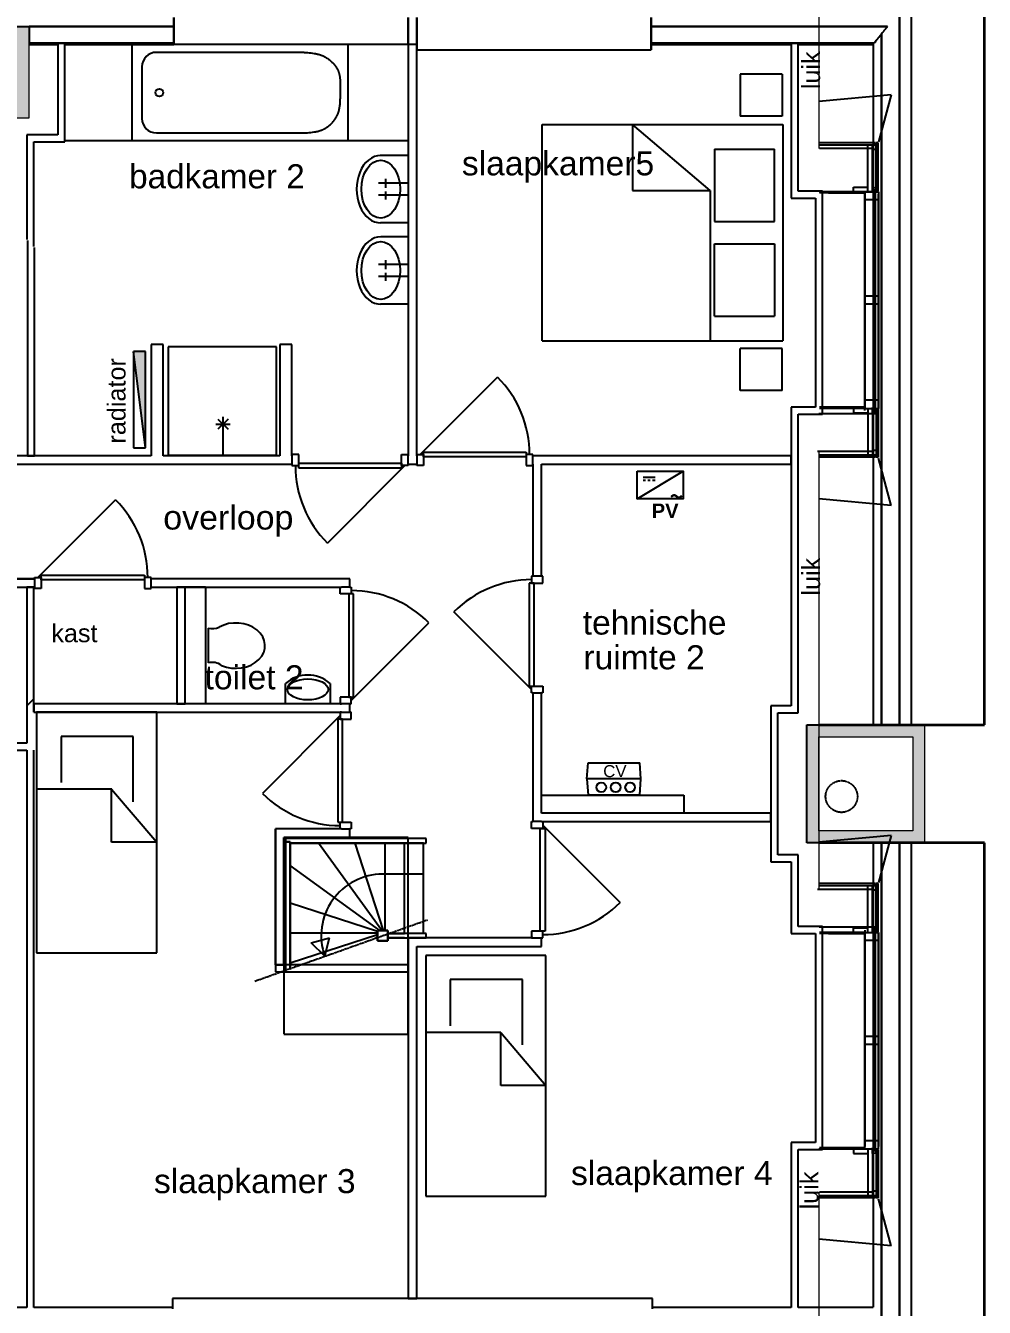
# Model space of a CAD drawing. Header units: millimetres. Extents: x -245 to 49755, y -245 to 41806.
# Drawn here: x 19575 to 23562, y 19014 to 24343 of the extents above; entities that cross this region are included whole.
import ezdxf

# ---------------------------------------------------------------- set-up
doc = ezdxf.new("R2010")
doc.units = ezdxf.units.MM
for name, pattern in [('PUNKT2_S9', [1, 0, -1]), ('STRICHPUNKT2_S5', [11, 8, -1, 1, -1]), ('VERDECKT2_S2', [2.7, 2, -0.7])]:
    doc.linetypes.add(name, pattern=pattern)
doc.layers.add('EL6311--', color=3, linetype='Continuous')
doc.layers.add('Label', color=7, linetype='Continuous', lineweight=25)
doc.layers.add('Standard', color=7, linetype='Continuous', lineweight=25)
doc.styles.add('ARIAL', font='arial.ttf')
doc.styles.add('STABICAD-018', font='ISOCP.SHX', dxfattribs={"height": 1.8})

msp = doc.modelspace()

# ---------------------------------------------------------------- hatches: boundary and pattern name
at = {"layer": 'Standard', "linetype": 'PUNKT2_S9', "lineweight": 25}
h = msp.add_hatch(color=59, dxfattribs=at)
h.paths.add_polyline_path([(19209.6, 24339.4), (19209.6, 23959.4), (19589.6, 23959.4), (19589.6, 24339.4)])
h.paths.add_polyline_path([(19259.6, 24009.4), (19259.6, 24289.4), (19539.6, 24289.4), (19539.6, 24009.4)], flags=16)
at = {"layer": 'Standard', "linetype": 'PUNKT2_S9', "lineweight": -3}
msp.add_hatch(color=9, dxfattribs=at).paths.add_polyline_path([(20073, 22588.5), (20073, 22988.5), (20023, 22988.5)])
at = {"layer": 'Standard', "linetype": 'PUNKT2_S9', "lineweight": 18}
for points in [[(22823.6, 21435.8), (22823.6, 20945.8), (22873.6, 20995.8), (22873.6, 21385.8)], [(23263.6, 21385.8), (23313.6, 21435.8), (22823.6, 21435.8), (22873.6, 21385.8)], [(23263.6, 20995.8), (23313.6, 20945.8), (23313.6, 21435.8), (23263.6, 21385.8)], [(22823.6, 20945.8), (23313.6, 20945.8), (23263.6, 20995.8), (22873.6, 20995.8)]]:
    msp.add_hatch(color=59, dxfattribs=at).paths.add_polyline_path(points)

# ---------------------------------------------------------------- linework, layer by layer
at = {"layer": 'EL6311--', "color": 0}
for p, q in [((22117.3, 22375.3), (22309.5, 22491.2)), ((22142.3, 22466.2), (22192.3, 22466.2)), ((22142.3, 22453.7), (22152.3, 22453.7)), ((22162.3, 22453.7), (22172.3, 22453.7)), ((22182.3, 22453.7), (22192.3, 22453.7))]:
    msp.add_line(p, q, dxfattribs=at)
msp.add_lwpolyline([(22117.3, 22491.2), (22309.5, 22491.2), (22309.5, 22375.3), (22117.3, 22375.3)], close=True, dxfattribs=at)
at = {"layer": 'Standard', "color": 96, "linetype": 'VERDECKT2_S2', "lineweight": 18}
for p, q in [((22872.6, 24639.4), (22872.6, 23831.7)), ((22872.6, 22573), (22872.6, 20752.2)), ((22872.6, 19493.5), (22872.6, 18639.4))]:
    msp.add_line(p, q, dxfattribs=at)
at = {"layer": 'Standard', "color": 253, "linetype": 'Continuous', "lineweight": 18}
for p, q in [((23561.6, 21435.8), (23561.6, 24639.4)), ((22872.6, 21435.8), (23561.6, 21435.8)), ((23561.6, 20945.8), (22872.6, 20945.8)), ((23561.6, 18639.4), (23561.6, 20945.8))]:
    msp.add_line(p, q, dxfattribs=at)
at = {"layer": 'Standard', "color": 255, "linetype": 'Continuous', "lineweight": 35}
for p, q in [((23561.6, 21435.8), (23561.6, 24639.4)), ((22872.6, 21435.8), (23561.6, 21435.8)), ((23561.6, 20945.8), (22872.6, 20945.8)), ((23561.6, 18639.4), (23561.6, 20945.8))]:
    msp.add_line(p, q, dxfattribs=at)
at = {"layer": 'Standard', "color": 1, "linetype": 'VERDECKT2_S2', "lineweight": -3}
for p, q in [((23258.6, 21435.8), (23258.6, 24464.4)), ((23208.6, 24401.9), (23208.6, 21435.8)), ((23208.6, 21435.8), (23208.6, 24401.9)), ((23158.6, 24339.4), (22872.6, 24339.4)), ((22872.6, 24339.4), (23158.6, 24339.4)), ((23103.6, 24270.7), (23133.6, 24308.2)), ((23133.6, 24308.2), (23103.6, 24270.7)), ((23158.6, 24339.4), (23133.6, 24308.2)), ((23133.6, 24308.2), (23158.6, 24339.4)), ((23133.6, 24308.2), (23133.6, 21435.8)), ((23133.6, 21435.8), (23133.6, 24308.2)), ((22872.6, 24270.7), (23103.6, 24270.7)), ((23103.6, 24270.7), (22872.6, 24270.7)), ((22872.6, 24264.4), (23098.6, 24264.4)), ((23098.6, 24264.4), (23098.6, 23651.9)), ((22889.1, 23655), (22872.6, 23655)), ((23108.4, 23651.9), (22872.6, 23651.9)), ((22889.1, 23651.9), (22889.1, 23655)), ((23108.4, 22730.5), (23108.4, 23651.9)), ((22872.6, 22730.5), (23108.4, 22730.5)), ((22872.6, 22727.4), (22889.1, 22727.4)), ((22889.1, 22727.4), (22889.1, 22730.5)), ((23098.6, 22730.5), (23098.6, 21435.8)), ((22823.6, 20945.8), (22823.6, 21435.8)), ((22823.6, 21435.8), (22872.6, 21435.8)), ((22823.6, 20945.8), (22823.6, 21435.8)), ((22823.6, 21435.8), (22872.6, 21435.8)), ((23098.6, 21435.8), (23133.6, 21435.8)), ((23133.6, 21435.8), (23191.1, 21435.8)), ((23191.1, 21435.8), (23208.6, 21435.8)), ((22872.6, 20945.8), (22823.6, 20945.8)), ((22872.6, 20945.8), (22823.6, 20945.8)), ((23133.6, 20945.8), (23098.6, 20945.8)), ((23098.6, 20945.8), (23098.6, 20594.8)), ((23191.1, 20945.8), (23133.6, 20945.8)), ((23133.6, 20945.8), (23133.6, 18970.7)), ((23133.6, 18970.7), (23133.6, 20945.8)), ((23208.6, 20945.8), (23191.1, 20945.8)), ((23208.6, 20945.8), (23208.6, 18876.9)), ((23208.6, 18876.9), (23208.6, 20945.8)), ((23258.6, 18814.4), (23258.6, 20945.8)), ((22889.1, 20597.8), (22872.6, 20597.8)), ((23108.4, 20594.8), (22872.6, 20594.8)), ((22889.1, 20594.8), (22889.1, 20597.8)), ((23108.4, 19673.3), (23108.4, 20594.8)), ((22872.6, 19673.3), (23108.4, 19673.3)), ((22872.6, 19670.3), (22889.1, 19670.3)), ((22889.1, 19670.3), (22889.1, 19673.3)), ((23098.6, 19673.3), (23098.6, 19014.4))]:
    msp.add_line(p, q, dxfattribs=at)
at = {"layer": 'Standard', "color": 51, "linetype": 'Continuous', "lineweight": -3}
for p, q in [((20191.1, 24264.4), (20191.1, 24377.4)), ((20191.1, 24377.4), (20191.1, 24264.4)), ((21166.1, 24377.4), (21166.1, 24264.4)), ((21166.1, 24264.4), (21166.1, 24377.4)), ((21201.1, 24377.4), (21201.1, 24242.4)), ((21201.1, 24242.4), (21201.1, 24377.4)), ((22176.1, 24242.4), (22176.1, 24377.4)), ((22176.1, 24377.4), (22176.1, 24242.4)), ((20191.1, 24339.4), (19589.6, 24339.4)), ((19589.6, 24339.4), (19589.6, 24270.7)), ((20191.1, 24339.4), (20191.1, 24270.7)), ((22176.1, 24270.7), (22176.1, 24339.4)), ((22872.6, 24339.4), (22176.1, 24339.4)), ((19589.6, 24270.7), (20191.1, 24270.7)), ((21166.1, 24264.4), (20191.1, 24264.4)), ((21166.1, 24264.4), (20191.1, 24264.4)), ((22176.1, 24270.7), (22872.6, 24270.7)), ((21201.1, 24242.4), (22176.1, 24242.4)), ((21201.1, 24242.4), (22176.1, 24242.4)), ((23174.1, 24055.2), (22872.6, 24027.6)), ((23174.1, 24055.2), (23121.1, 23859.7)), ((23174.1, 22348.7), (23121.1, 22544.2)), ((23174.1, 22348.7), (22872.6, 22376.3)), ((23174.1, 20976.6), (22872.6, 20949)), ((23174.1, 20976.6), (23121.1, 20781.1)), ((23174.1, 19270.1), (23121.1, 19465.6)), ((23174.1, 19270.1), (22872.6, 19297.7)), ((22181.1, 19051.4), (20186.1, 19051.4)), ((20186.1, 19051.4), (20186.1, 19014.4)), ((22181.1, 19014.4), (22181.1, 19051.4))]:
    msp.add_line(p, q, dxfattribs=at)
at = {"layer": 'Standard', "color": 255, "linetype": 'Continuous', "lineweight": -3}
for p, q in [((20191.1, 24377.4), (20191.1, 24339.4)), ((22176.1, 24339.4), (22176.1, 24377.4)), ((19494.5, 24339.4), (20191.1, 24339.4)), ((22176.1, 24339.4), (22872.6, 24339.4)), ((21166.1, 24264.4), (21166.1, 22554.4)), ((21201.1, 24264.4), (21166.1, 24264.4)), ((21201.1, 22554.4), (21201.1, 24264.4)), ((20147.1, 23016.9), (20097.1, 23016.9)), ((20097.1, 23016.9), (20097.1, 22554.4)), ((20147.1, 22554.4), (20147.1, 23016.9)), ((20632.6, 23016.9), (20632.6, 22554.4)), ((20682.6, 23016.9), (20632.6, 23016.9)), ((20682.6, 22554.4), (20682.6, 23016.9)), ((20097.1, 22554.4), (19268.6, 22554.4)), ((20632.6, 22554.4), (20147.1, 22554.4)), ((20682.6, 22554.4), (20682.6, 22519.4)), ((21166.1, 22519.4), (21166.1, 22554.4)), ((21201.1, 22554.4), (21201.1, 22519.4)), ((21684.6, 22519.4), (21684.6, 22554.4)), ((22758.6, 22554.4), (21684.6, 22554.4)), ((22758.6, 22519.4), (22758.6, 22554.4)), ((19233.6, 22519.4), (20682.6, 22519.4)), ((21166.1, 22519.4), (21201.1, 22519.4)), ((21684.6, 22519.4), (21684.7, 22519.4)), ((21684.7, 22519.4), (21684.7, 22053.8)), ((21719.7, 22519.4), (22758.6, 22519.4)), ((21719.7, 22053.8), (21719.7, 22519.4)), ((19612.1, 22043.4), (19058.6, 22043.4)), ((19058.6, 22008.4), (19612.1, 22008.4)), ((19612.1, 22043.4), (19612.1, 22008.4)), ((20097.1, 22008.4), (20097.1, 22043.4)), ((20923.6, 22043.4), (20097.1, 22043.4)), ((20097.1, 22008.4), (20888.6, 22008.4)), ((20203.6, 22008.4), (20203.6, 21523.4)), ((20238.6, 22008.4), (20203.6, 22008.4)), ((20238.6, 21523.4), (20238.6, 22008.4)), ((20923.6, 22008.4), (20888.6, 22008.4)), ((20923.6, 22008.4), (20923.6, 22043.4)), ((21719.7, 22053.8), (21684.7, 22053.8)), ((21684.7, 21568.8), (21719.7, 21568.8)), ((21684.7, 21568.8), (21684.7, 21033.7)), ((21719.7, 21068.7), (21719.7, 21568.8)), ((20888.6, 21523.4), (19608.6, 21523.4)), ((19608.6, 21523.4), (19608.6, 21488.4)), ((19608.6, 21488.4), (20888.6, 21488.4)), ((20203.6, 21523.4), (20238.6, 21523.4)), ((20923.6, 21523.4), (20888.6, 21523.4)), ((20888.6, 21488.4), (20923.6, 21488.4)), ((20923.6, 21488.4), (20923.6, 21523.4)), ((22673.6, 21068.7), (21719.7, 21068.7)), ((22673.6, 21033.7), (22673.6, 21068.7)), ((20888.6, 21003.4), (20613.6, 21003.4)), ((20613.6, 21003.4), (20613.6, 20968.4)), ((20888.6, 21003.4), (20923.6, 21003.4)), ((20923.6, 20968.4), (20923.6, 21003.4)), ((21719.7, 21033.7), (21684.7, 21033.7)), ((21719.7, 21033.7), (22673.6, 21033.7)), ((20613.6, 20968.4), (20613.6, 20438.4)), ((20648.6, 20438.4), (20648.6, 20968.4)), ((20648.6, 20968.4), (20888.6, 20968.4)), ((20888.6, 20968.4), (20923.6, 20968.4)), ((21201.1, 20550.2), (21166.1, 20550.2)), ((21166.1, 20550.2), (21166.1, 20438.4)), ((21684.7, 20550.2), (21201.1, 20550.2)), ((21201.1, 19051.4), (21201.1, 20515.2)), ((21201.1, 20515.2), (21719.7, 20515.2)), ((21684.7, 20550.2), (21719.7, 20550.2)), ((21719.7, 20515.2), (21719.7, 20550.2)), ((20613.6, 20438.4), (20648.6, 20438.4)), ((21166.1, 20438.4), (21166.1, 20409.4)), ((21166.1, 20409.4), (21166.1, 19051.4)), ((21166.1, 19051.4), (21201.1, 19051.4))]:
    msp.add_line(p, q, dxfattribs=at)
at = {"layer": 'Standard', "color": 36, "linetype": 'Continuous', "lineweight": 18}
for p, q in [((19209.6, 24339.4), (19589.6, 24339.4)), ((19589.6, 23959.4), (19589.6, 24339.4)), ((19209.6, 23959.4), (19589.6, 23959.4))]:
    msp.add_line(p, q, dxfattribs=at)
at = {"layer": 'Standard', "color": 253, "linetype": 'Continuous', "lineweight": -3}
for p, q in [((20191.1, 24270.7), (19589.6, 24270.7)), ((19589.6, 24270.7), (19589.6, 24264.4)), ((19589.6, 24264.4), (19709.6, 24264.4)), ((19709.6, 24264.4), (19709.6, 23888.4)), ((19738.6, 23859.4), (19738.6, 24264.4)), ((19738.6, 24264.4), (20191.1, 24264.4)), ((20191.1, 24270.7), (20191.1, 24264.4)), ((22872.6, 24270.7), (22176.1, 24270.7)), ((22176.1, 24264.4), (22176.1, 24270.7)), ((22176.1, 24264.4), (22758.6, 24264.4)), ((22758.6, 24264.4), (22758.6, 23626)), ((22787.6, 23655), (22787.6, 24264.4)), ((22787.6, 24264.4), (22872.6, 24264.4)), ((19579.6, 23888.4), (19579.6, 23453.8)), ((19709.6, 23888.4), (19579.6, 23888.4)), ((19608.6, 23424.8), (19608.6, 23859.4)), ((19608.6, 23859.4), (19738.6, 23859.4)), ((22758.6, 23626), (22787.6, 23626)), ((22872.6, 23655), (22787.6, 23655)), ((22787.6, 23626), (22860.1, 23626)), ((22860.1, 23626), (22860.1, 22756.4)), ((22889.1, 22730.5), (22889.1, 23651.9)), ((19583.1, 23450.3), (19583.1, 22554.4)), ((19612.1, 22554.4), (19612.1, 23421.3)), ((22787.6, 22756.4), (22758.6, 22756.4)), ((22758.6, 22756.4), (22758.6, 22554.4)), ((22860.1, 22756.4), (22787.6, 22756.4)), ((22787.6, 22727.4), (22872.6, 22727.4)), ((22787.6, 21485.8), (22787.6, 22727.4)), ((19583.1, 22554.4), (19612.1, 22554.4)), ((22758.6, 22554.4), (22758.6, 22519.4)), ((22758.6, 22519.4), (22758.6, 21514.8)), ((19579.6, 22008.4), (19579.6, 21515)), ((19608.6, 22008.4), (19579.6, 22008.4)), ((19608.6, 21544), (19608.6, 22008.4)), ((19608.6, 21544), (19579.6, 21515)), ((19579.6, 21515), (19608.6, 21544)), ((19608.6, 21523.4), (19608.6, 21544)), ((19579.6, 21515), (19579.6, 21359.4)), ((19608.6, 21488.4), (19608.6, 21523.4)), ((22673.6, 21514.8), (22673.6, 21068.7)), ((22758.6, 21514.8), (22673.6, 21514.8)), ((22702.6, 20895.8), (22702.6, 21485.8)), ((22702.6, 21485.8), (22787.6, 21485.8)), ((19395, 21330.4), (19579.6, 21330.4)), ((19579.6, 21359.4), (19424, 21359.4)), ((19579.6, 21330.4), (19579.6, 21009.4)), ((19608.6, 21009.4), (19608.6, 21330.4)), ((21719.7, 21143.7), (22312.6, 21143.7)), ((22312.6, 21143.7), (22312.6, 21068.7)), ((22673.6, 21068.7), (22673.6, 21033.7)), ((19579.6, 21009.4), (19579.6, 20568.8)), ((19608.6, 20603.8), (19608.6, 21009.4)), ((22673.6, 21033.7), (22673.6, 20866.8)), ((22787.6, 20895.8), (22702.6, 20895.8)), ((22787.6, 20597.8), (22787.6, 20895.8)), ((22673.6, 20866.8), (22758.6, 20866.8)), ((22758.6, 20866.8), (22758.6, 20568.8)), ((19579.6, 20568.8), (19579.6, 19014.4)), ((19608.6, 19014.4), (19608.6, 20603.8)), ((22758.6, 20568.8), (22860.1, 20568.8)), ((22872.6, 20597.8), (22787.6, 20597.8)), ((22860.1, 20568.8), (22860.1, 19699.3)), ((22889.1, 19673.3), (22889.1, 20594.8)), ((20648.6, 20438.4), (20613.6, 20438.4)), ((20613.6, 20438.4), (20613.6, 20409.4)), ((20613.6, 20409.4), (21166.1, 20409.4)), ((21166.1, 20438.4), (20648.6, 20438.4)), ((21166.1, 20409.4), (21166.1, 20438.4)), ((22787.6, 19699.3), (22758.6, 19699.3)), ((22758.6, 19699.3), (22758.6, 19014.4)), ((22860.1, 19699.3), (22787.6, 19699.3)), ((22787.6, 19014.4), (22787.6, 19670.3)), ((22787.6, 19670.3), (22872.6, 19670.3)), ((19579.6, 19014.4), (19268.6, 19014.4)), ((20186.1, 19014.4), (19608.6, 19014.4)), ((20186.1, 19014.4), (20186.1, 19008.2)), ((22758.6, 19014.4), (22181.1, 19014.4)), ((22181.1, 19008.2), (22181.1, 19014.4)), ((23098.6, 19014.4), (22787.6, 19014.4))]:
    msp.add_line(p, q, dxfattribs=at)
at = {"layer": 'Standard', "color": 7, "linetype": 'Continuous', "lineweight": -3}
for p, q in [((20016.1, 24264.4), (20016.1, 23864.4)), ((20916.1, 23864.4), (20916.1, 24264.4)), ((20733.6, 24231.9), (20118.6, 24231.9)), ((20733.6, 24231.9), (20740.5, 24231.4)), ((20740.5, 24231.4), (20747.5, 24230.9)), ((20747.5, 24230.9), (20754.4, 24230.2)), ((20754.4, 24230.2), (20761.3, 24229.5)), ((20761.3, 24229.5), (20768.2, 24228.7)), ((20768.2, 24228.7), (20775, 24227.6)), ((20775, 24227.6), (20776.9, 24227.3)), ((20776.9, 24227.3), (20778.9, 24227)), ((20778.9, 24227), (20780.8, 24226.6)), ((20780.8, 24226.6), (20782.7, 24226.2)), ((20782.7, 24226.2), (20784.7, 24225.8)), ((20784.7, 24225.8), (20786.6, 24225.4)), ((20786.6, 24225.4), (20788.5, 24224.9)), ((20788.5, 24224.9), (20790.4, 24224.5)), ((20790.4, 24224.5), (20792.3, 24224)), ((20792.3, 24224), (20794.2, 24223.5)), ((20794.2, 24223.5), (20796, 24222.9)), ((20796, 24222.9), (20797.9, 24222.4)), ((20797.9, 24222.4), (20799.8, 24221.8)), ((20799.8, 24221.8), (20801.6, 24221.2)), ((20801.6, 24221.2), (20803.5, 24220.5)), ((20803.5, 24220.5), (20805.3, 24219.8)), ((20805.3, 24219.8), (20807.2, 24219.1)), ((20807.2, 24219.1), (20809, 24218.4)), ((20809, 24218.4), (20810.8, 24217.6)), ((20810.8, 24217.6), (20812.6, 24216.9)), ((20812.6, 24216.9), (20814.4, 24216)), ((20814.4, 24216), (20816.2, 24215.2)), ((20816.2, 24215.2), (20818, 24214.3)), ((20818, 24214.3), (20819.8, 24213.4)), ((20819.8, 24213.4), (20821.5, 24212.4)), ((20821.5, 24212.4), (20823.3, 24211.4)), ((20823.3, 24211.4), (20825, 24210.4)), ((20825, 24210.4), (20826.7, 24209.3)), ((20826.7, 24209.3), (20828.4, 24208.3)), ((20828.4, 24208.3), (20830.1, 24207.2)), ((20830.1, 24207.2), (20831.8, 24206)), ((20831.8, 24206), (20833.4, 24204.9)), ((20833.4, 24204.9), (20835.1, 24203.7)), ((20835.1, 24203.7), (20836.7, 24202.4)), ((20836.7, 24202.4), (20838.3, 24201.2)), ((20838.3, 24201.2), (20839.9, 24199.9)), ((20839.9, 24199.9), (20841.5, 24198.6)), ((20841.5, 24198.6), (20843, 24197.3)), ((20843, 24197.3), (20844.6, 24196)), ((20844.6, 24196), (20846.1, 24194.6)), ((20846.1, 24194.6), (20847.6, 24193.2)), ((20847.6, 24193.2), (20849, 24191.8)), ((20058.6, 24171.9), (20058.6, 23956.9)), ((20849, 24191.8), (20850.5, 24190.3)), ((20850.5, 24190.3), (20851.9, 24188.9)), ((20851.9, 24188.9), (20853.3, 24187.4)), ((20853.3, 24187.4), (20854.6, 24185.9)), ((20854.6, 24185.9), (20856, 24184.4)), ((20856, 24184.4), (20857.3, 24182.8)), ((20857.3, 24182.8), (20858.6, 24181.2)), ((20858.6, 24181.2), (20859.8, 24179.7)), ((20859.8, 24179.7), (20861.1, 24178.1)), ((20861.1, 24178.1), (20862.3, 24176.4)), ((20862.3, 24176.4), (20863.4, 24174.8)), ((20863.4, 24174.8), (20864.6, 24173.1)), ((20864.6, 24173.1), (20865.7, 24171.5)), ((20865.7, 24171.5), (20866.7, 24169.8)), ((20866.7, 24169.8), (20867.8, 24168.1)), ((20867.8, 24168.1), (20868.8, 24166.3)), ((20868.8, 24166.3), (20869.8, 24164.6)), ((20869.8, 24164.6), (20870.7, 24162.9)), ((20870.7, 24162.9), (20871.6, 24161.1)), ((20871.6, 24161.1), (20872.5, 24159.3)), ((20872.5, 24159.3), (20873.3, 24157.5)), ((20873.3, 24157.5), (20874.1, 24155.7)), ((20874.1, 24155.7), (20874.8, 24153.9)), ((20874.8, 24153.9), (20875.6, 24152.1)), ((20875.6, 24152.1), (20876.2, 24150.2)), ((20876.2, 24150.2), (20876.8, 24148.5)), ((20876.8, 24148.5), (20877.4, 24146.8)), ((20877.4, 24146.8), (20877.9, 24145.1)), ((20877.9, 24145.1), (20878.4, 24143.4)), ((20878.4, 24143.4), (20878.8, 24141.7)), ((20878.8, 24141.7), (20879.3, 24140)), ((20879.3, 24140), (20879.7, 24138.2)), ((22546.5, 24141.8), (22546.5, 23966.8)), ((22721.5, 24141.8), (22546.5, 24141.8)), ((22721.5, 24141.8), (22721.5, 23966.8)), ((20879.7, 24138.2), (20880, 24136.5)), ((20880, 24136.5), (20880.4, 24134.7)), ((20880.4, 24134.7), (20880.7, 24132.9)), ((20880.7, 24132.9), (20881, 24131.2)), ((20881, 24131.2), (20881.3, 24129.4)), ((20881.3, 24129.4), (20881.5, 24127.6)), ((20881.5, 24127.6), (20881.8, 24125.8)), ((20881.8, 24125.8), (20882, 24124.1)), ((20882, 24124.1), (20882.2, 24122.3)), ((20882.2, 24122.3), (20882.3, 24120.5)), ((20882.3, 24120.5), (20882.8, 24115.3)), ((20882.8, 24115.3), (20883.1, 24110.2)), ((20883.1, 24110.2), (20883.3, 24105)), ((20883.3, 24105), (20883.4, 24099.8)), ((20883.4, 24099.8), (20883.5, 24094.6)), ((20883.5, 24094.6), (20883.6, 24089.4)), ((20883.6, 24089.4), (20883.6, 24039.4)), ((20883.2, 24030), (20883.4, 24034.7)), ((20883.4, 24034.7), (20883.6, 24039.4)), ((20874, 23977.6), (20874.8, 23979.6)), ((20874.8, 23979.6), (20875.5, 23981.6)), ((20875.5, 23981.6), (20876.2, 23983.6)), ((20876.2, 23983.6), (20876.8, 23985.4)), ((20876.8, 23985.4), (20877.3, 23987.2)), ((20877.3, 23987.2), (20877.8, 23989.1)), ((20877.8, 23989.1), (20878.3, 23990.9)), ((20878.3, 23990.9), (20878.7, 23992.7)), ((20878.7, 23992.7), (20879.2, 23994.5)), ((20879.2, 23994.5), (20879.5, 23996.3)), ((20879.5, 23996.3), (20879.9, 23998.2)), ((20879.9, 23998.2), (20880.2, 24000)), ((20880.2, 24000), (20880.6, 24001.9)), ((20880.6, 24001.9), (20880.8, 24003.7)), ((20880.8, 24003.7), (20881.1, 24005.6)), ((20881.1, 24005.6), (20881.4, 24007.4)), ((20881.4, 24007.4), (20881.6, 24009.3)), ((20881.6, 24009.3), (20881.8, 24011.2)), ((20881.8, 24011.2), (20882.3, 24015.8)), ((20882.3, 24015.8), (20882.6, 24020.5)), ((20882.6, 24020.5), (20882.9, 24025.3)), ((20882.9, 24025.3), (20883.2, 24030)), ((20833, 23924.3), (20834.6, 23925.5)), ((20834.6, 23925.5), (20836.2, 23926.8)), ((20836.2, 23926.8), (20837.7, 23928.1)), ((20837.7, 23928.1), (20839.3, 23929.4)), ((20839.3, 23929.4), (20840.8, 23930.7)), ((20840.8, 23930.7), (20842.3, 23932.1)), ((20842.3, 23932.1), (20843.8, 23933.4)), ((20843.8, 23933.4), (20845.3, 23934.8)), ((20845.3, 23934.8), (20846.7, 23936.3)), ((20846.7, 23936.3), (20848.1, 23937.7)), ((20848.1, 23937.7), (20849.5, 23939.2)), ((20849.5, 23939.2), (20850.9, 23940.7)), ((20850.9, 23940.7), (20852.2, 23942.2)), ((20852.2, 23942.2), (20853.7, 23943.9)), ((20853.7, 23943.9), (20855.1, 23945.6)), ((20855.1, 23945.6), (20856.5, 23947.3)), ((20856.5, 23947.3), (20857.9, 23949.1)), ((20857.9, 23949.1), (20859.2, 23950.8)), ((20859.2, 23950.8), (20860.5, 23952.6)), ((20860.5, 23952.6), (20861.7, 23954.5)), ((20861.7, 23954.5), (20863, 23956.3)), ((20863, 23956.3), (20864.2, 23958.1)), ((20864.2, 23958.1), (20865.3, 23960)), ((20865.3, 23960), (20866.4, 23961.9)), ((20866.4, 23961.9), (20867.5, 23963.8)), ((20867.5, 23963.8), (20868.6, 23965.7)), ((20868.6, 23965.7), (20869.6, 23967.7)), ((20869.6, 23967.7), (20870.5, 23969.6)), ((20870.5, 23969.6), (20871.5, 23971.6)), ((20871.5, 23971.6), (20872.4, 23973.6)), ((20872.4, 23973.6), (20873.2, 23975.6)), ((20873.2, 23975.6), (20874, 23977.6)), ((21723.1, 23932.3), (22723.1, 23932.3)), ((21723.1, 23032.3), (21723.1, 23932.3)), ((22421.2, 23657.3), (22099.2, 23932.3)), ((22099.2, 23932.3), (22099.2, 23657.3)), ((22721.5, 23966.8), (22546.5, 23966.8)), ((22723.1, 23932.3), (22723.1, 23032.3)), ((20118.6, 23896.9), (20733.6, 23896.9)), ((20733.6, 23896.9), (20740.6, 23897.4)), ((20740.6, 23897.4), (20747.6, 23897.9)), ((20747.6, 23897.9), (20754.6, 23898.5)), ((20754.6, 23898.5), (20761.5, 23899.2)), ((20761.5, 23899.2), (20768.4, 23900.1)), ((20768.4, 23900.1), (20775.2, 23901.1)), ((20775.2, 23901.1), (20777.1, 23901.4)), ((20777.1, 23901.4), (20778.9, 23901.7)), ((20778.9, 23901.7), (20780.8, 23902.1)), ((20780.8, 23902.1), (20782.6, 23902.4)), ((20782.6, 23902.4), (20784.4, 23902.8)), ((20784.4, 23902.8), (20786.3, 23903.2)), ((20786.3, 23903.2), (20788.1, 23903.6)), ((20788.1, 23903.6), (20789.9, 23904.1)), ((20789.9, 23904.1), (20791.7, 23904.5)), ((20791.7, 23904.5), (20793.5, 23905)), ((20793.5, 23905), (20795.3, 23905.5)), ((20795.3, 23905.5), (20797.1, 23906.1)), ((20797.1, 23906.1), (20798.8, 23906.6)), ((20798.8, 23906.6), (20800.6, 23907.2)), ((20800.6, 23907.2), (20802.4, 23907.8)), ((20802.4, 23907.8), (20804.1, 23908.4)), ((20804.1, 23908.4), (20805.9, 23909.1)), ((20805.9, 23909.1), (20807.6, 23909.8)), ((20807.6, 23909.8), (20809.3, 23910.5)), ((20809.3, 23910.5), (20811, 23911.3)), ((20811, 23911.3), (20812.7, 23912)), ((20812.7, 23912), (20814.4, 23912.9)), ((20814.4, 23912.9), (20816.2, 23913.7)), ((20816.2, 23913.7), (20817.9, 23914.7)), ((20817.9, 23914.7), (20819.6, 23915.6)), ((20819.6, 23915.6), (20821.4, 23916.6)), ((20821.4, 23916.6), (20823.1, 23917.6)), ((20823.1, 23917.6), (20824.8, 23918.6)), ((20824.8, 23918.6), (20826.4, 23919.7)), ((20826.4, 23919.7), (20828.1, 23920.8)), ((20828.1, 23920.8), (20829.8, 23922)), ((20829.8, 23922), (20831.4, 23923.1)), ((20831.4, 23923.1), (20833, 23924.3)), ((21166.1, 23864.4), (19738.6, 23864.4)), ((22439.2, 23828.8), (22439.2, 23528.8)), ((22439.2, 23828.8), (22689.2, 23828.8)), ((22689.2, 23528.8), (22689.2, 23828.8)), ((23108.6, 23855.7), (22875.6, 23855.7)), ((23111.1, 23846.7), (22875.6, 23846.7)), ((23096.1, 23831.7), (22875.6, 23831.7)), ((23077.1, 23652), (23077.1, 23846.7)), ((23096.1, 23651.9), (23096.1, 23846.7)), ((23111.1, 23827.7), (23096.1, 23827.7)), ((23108.6, 23846.7), (23108.6, 23855.7)), ((23111.1, 23654.4), (23111.1, 23855.7)), ((23120.1, 23855.7), (23111.1, 23855.7)), ((23120.1, 23654.4), (23120.1, 23855.7)), ((23017.1, 23670.9), (23077.1, 23670.9)), ((23017.1, 23651.9), (23017.1, 23670.9)), ((23096.1, 23670.9), (23096.1, 23652.4)), ((23096.1, 23670.9), (23111.1, 23669)), ((23111.1, 23662.9), (23107.6, 23662.9)), ((23107.6, 23651.9), (23107.6, 23662.9)), ((23111.1, 23662.9), (23111.1, 23669)), ((22099.2, 23657.3), (22421.2, 23657.3)), ((22421.2, 23657.3), (22421.2, 23032.3)), ((23064.1, 23651.9), (22875.6, 23651.9)), ((23064.1, 23647.4), (22875.6, 23647.4)), ((23064.1, 23651.9), (23096.1, 23651.9)), ((23064.1, 23651.9), (23096.1, 23651.9)), ((23064.1, 23651.9), (23096.1, 23651.9)), ((23064.1, 23651.9), (23064.1, 22751.9)), ((23064.1, 22742.6), (23064.1, 23642.6)), ((23121.1, 23618.4), (23064.1, 23618.4)), ((23096.1, 23651.9), (23096.1, 23647.9)), ((23096.1, 23647.9), (23107.6, 23647.9)), ((23096.1, 23647.9), (23107.6, 23647.9)), ((23096.1, 23647.9), (23107.6, 23647.9)), ((23098.6, 23651.9), (23098.6, 22730.5)), ((23107.6, 23651.9), (23121.1, 23651.9)), ((23107.6, 23647.9), (23107.6, 23651.9)), ((23120.1, 23654.4), (23111.1, 23654.4)), ((23121.1, 23651.9), (23121.1, 22751.9)), ((23121.1, 22751.9), (23121.1, 23642.6)), ((22439.2, 23528.8), (22689.2, 23528.8)), ((22439.2, 23135.9), (22439.2, 23435.9)), ((22439.2, 23435.9), (22689.2, 23435.9)), ((22689.2, 23435.9), (22689.2, 23135.9)), ((23121.1, 23218.7), (23064.1, 23218.7)), ((23121.1, 23185.2), (23064.1, 23185.2)), ((22439.2, 23135.9), (22689.2, 23135.9)), ((21723.1, 23032.3), (22723.1, 23032.3)), ((20073, 22988.5), (20023, 22988.5)), ((20023, 22988.5), (20023, 22588.5)), ((20073, 22588.5), (20023, 22988.5)), ((20073, 22588.5), (20073, 22988.5)), ((22546.4, 22826.3), (22546.4, 23001.3)), ((22721.4, 23001.3), (22546.4, 23001.3)), ((22721.4, 22826.3), (22721.4, 23001.3)), ((21215.1, 22559.9), (21537.1, 22882)), ((22721.4, 22826.3), (22546.4, 22826.3)), ((23064.1, 22756.4), (22875.6, 22756.4)), ((23121.1, 22785.4), (23064.1, 22785.4)), ((23096.1, 22755.9), (23107.6, 22755.9)), ((23096.1, 22755.9), (23107.6, 22755.9)), ((23096.1, 22755.9), (23107.6, 22755.9)), ((23096.1, 22751.9), (23096.1, 22755.9)), ((23107.6, 22755.9), (23107.6, 22751.9)), ((23064.1, 22751.9), (22875.6, 22751.9)), ((23017.1, 22751.9), (23017.1, 22732.9)), ((23017.1, 22732.9), (23077.1, 22732.9)), ((23064.1, 22751.9), (23096.1, 22751.9)), ((23064.1, 22751.9), (23096.1, 22751.9)), ((23064.1, 22751.9), (23096.1, 22751.9)), ((23077.1, 22751.8), (23077.1, 22558)), ((23096.1, 22751.9), (23096.1, 22558)), ((23096.1, 22732.9), (23096.1, 22751.4)), ((23096.1, 22732.9), (23111.1, 22734.9)), ((23107.6, 22751.9), (23107.6, 22740.9)), ((23107.6, 22751.9), (23121.1, 22751.9)), ((23111.1, 22740.9), (23107.6, 22740.9)), ((23120.1, 22749.4), (23111.1, 22749.4)), ((23111.1, 22749.4), (23111.1, 22549)), ((23111.1, 22740.9), (23111.1, 22734.9)), ((23120.1, 22749.4), (23120.1, 22549)), ((20023, 22588.5), (20073, 22588.5)), ((23096.1, 22573), (22867.2, 22573)), ((23108.6, 22549), (22872.6, 22549)), ((23111.1, 22558), (22875.6, 22558)), ((23111.1, 22577), (23096.1, 22577)), ((23108.6, 22558), (23108.6, 22549)), ((23120.1, 22549), (23111.1, 22549)), ((21152.1, 22513.9), (20830, 22191.9)), ((19626.1, 22048.9), (19949.3, 22372.1)), ((20323.6, 22008.4), (20238.6, 22008.4)), ((21679.2, 21582.8), (21356.1, 21905.9)), ((20929.1, 21537.4), (21252.2, 21860.6)), ((21719.7, 21068.7), (21719.7, 21568.8)), ((19620.4, 21488.4), (19620.4, 20488.4)), ((20120.4, 21488.4), (19620.4, 21488.4)), ((20120.4, 20488.4), (20120.4, 21488.4)), ((20323.6, 21523.4), (20238.6, 21523.4)), ((20883.1, 21474.4), (20559.9, 21151.3)), ((20022.4, 21388.4), (19722.4, 21388.4)), ((19722.4, 21388.4), (19722.4, 21196.3)), ((20022.4, 21116.7), (20022.4, 21388.4)), ((21908.6, 21211.2), (21913.6, 21278.7)), ((21913.6, 21278.7), (22128.6, 21278.7)), ((22133.6, 21211.2), (22128.6, 21278.7)), ((22133.6, 21211.2), (21908.6, 21211.2)), ((21908.6, 21211.2), (21913.6, 21143.7)), ((22128.6, 21143.7), (22133.6, 21211.2)), ((19933, 21168.3), (19620.2, 21168.3)), ((19932.8, 20948.9), (19932.8, 21168.6)), ((19932.8, 21168.6), (20120.4, 20948.9)), ((22128.6, 21143.7), (21913.6, 21143.7)), ((20613.6, 20438.4), (20613.6, 21003.4)), ((21725.2, 21019.7), (22047.3, 20697.6)), ((20120.4, 20948.9), (19932.8, 20948.9)), ((23096.1, 20752.2), (22867.2, 20752.2)), ((23108.6, 20776.2), (22872.6, 20776.2)), ((23111.1, 20767.2), (22875.6, 20767.2)), ((23077.1, 20573.4), (23077.1, 20767.2)), ((23096.1, 20573.3), (23096.1, 20767.2)), ((23111.1, 20748.2), (23096.1, 20748.2)), ((23108.6, 20767.2), (23108.6, 20776.2)), ((23111.1, 20575.8), (23111.1, 20776.2)), ((23120.1, 20776.2), (23111.1, 20776.2)), ((23120.1, 20575.8), (23120.1, 20776.2)), ((23064.1, 20573.3), (22875.6, 20573.3)), ((23064.1, 20568.8), (22875.6, 20568.8)), ((23017.1, 20592.3), (23077.1, 20592.3)), ((23017.1, 20573.3), (23017.1, 20592.3)), ((23064.1, 20582.7), (23064.1, 19682.7)), ((23064.1, 20573.3), (23096.1, 20573.3)), ((23064.1, 20573.3), (23096.1, 20573.3)), ((23064.1, 20573.3), (23096.1, 20573.3)), ((23064.1, 19673.3), (23064.1, 20573.3)), ((23096.1, 20592.3), (23096.1, 20573.8)), ((23096.1, 20592.3), (23111.1, 20590.4)), ((23096.1, 20573.3), (23096.1, 20569.3)), ((23096.1, 20569.3), (23107.6, 20569.3)), ((23096.1, 20569.3), (23107.6, 20569.3)), ((23096.1, 20569.3), (23107.6, 20569.3)), ((23098.6, 20594.8), (23098.6, 19673.3)), ((23111.1, 20584.3), (23107.6, 20584.3)), ((23107.6, 20573.3), (23107.6, 20584.3)), ((23107.6, 20573.3), (23121.1, 20573.3)), ((23107.6, 20569.3), (23107.6, 20573.3)), ((23111.1, 20584.3), (23111.1, 20590.4)), ((23120.1, 20575.8), (23111.1, 20575.8)), ((23121.1, 19673.3), (23121.1, 20573.3)), ((23121.1, 20573.3), (23121.1, 19682.7)), ((23121.1, 20539.8), (23064.1, 20539.8)), ((19620.4, 20488.4), (20120.4, 20488.4)), ((21238.8, 20477), (21238.8, 19477)), ((21738.8, 20477), (21238.8, 20477)), ((21738.8, 19477), (21738.8, 20477)), ((21640.7, 20377), (21340.8, 20377)), ((21340.8, 20377), (21340.8, 20184.8)), ((21640.7, 20105.2), (21640.7, 20377)), ((21551.4, 20156.8), (21238.6, 20156.8)), ((21551.1, 19937.4), (21551.1, 20157.1)), ((21551.1, 20157.1), (21738.8, 19937.4)), ((23121.1, 20140.1), (23064.1, 20140.1)), ((23121.1, 20106.6), (23064.1, 20106.6)), ((21738.8, 19937.4), (21551.1, 19937.4)), ((23064.1, 19677.8), (22875.6, 19677.8)), ((23064.1, 19673.3), (22875.6, 19673.3)), ((23017.1, 19673.3), (23017.1, 19654.3)), ((23121.1, 19706.8), (23064.1, 19706.8)), ((23064.1, 19673.3), (23096.1, 19673.3)), ((23064.1, 19673.3), (23096.1, 19673.3)), ((23064.1, 19673.3), (23096.1, 19673.3)), ((23077.1, 19673.2), (23077.1, 19478.5)), ((23096.1, 19677.3), (23107.6, 19677.3)), ((23096.1, 19677.3), (23107.6, 19677.3)), ((23096.1, 19677.3), (23107.6, 19677.3)), ((23096.1, 19673.3), (23096.1, 19677.3)), ((23096.1, 19673.3), (23096.1, 19478.5)), ((23096.1, 19654.3), (23096.1, 19672.8)), ((23107.6, 19677.3), (23107.6, 19673.3)), ((23107.6, 19673.3), (23107.6, 19662.3)), ((23107.6, 19673.3), (23121.1, 19673.3)), ((23120.1, 19670.8), (23111.1, 19670.8)), ((23111.1, 19670.8), (23111.1, 19469.5)), ((23120.1, 19670.8), (23120.1, 19469.5)), ((23017.1, 19654.3), (23077.1, 19654.3)), ((23096.1, 19654.3), (23111.1, 19656.3)), ((23111.1, 19662.3), (23107.6, 19662.3)), ((23111.1, 19662.3), (23111.1, 19656.3)), ((21238.8, 19477), (21738.8, 19477)), ((23096.1, 19493.5), (22875.6, 19493.5)), ((23111.1, 19478.5), (22875.6, 19478.5)), ((23108.6, 19469.5), (22875.6, 19469.5)), ((23111.1, 19497.5), (23096.1, 19497.5)), ((23108.6, 19478.5), (23108.6, 19469.5)), ((23120.1, 19469.5), (23111.1, 19469.5))]:
    msp.add_line(p, q, dxfattribs=at)
at = {"layer": 'Standard', "color": 5, "linetype": 'Continuous', "lineweight": -3}
for p, q in [((21164.9, 23803.3), (21049.5, 23803.3)), ((21166.1, 23688.3), (21042.9, 23688.3)), ((21071.2, 23706.6), (21071.2, 23668.2)), ((21166.1, 23638.3), (21042.9, 23638.3)), ((21071.2, 23653.3), (21071.2, 23620.9)), ((21166.1, 23523.3), (21050.7, 23523.3)), ((21166.1, 23465.1), (21051.6, 23465.1)), ((21166.1, 23350.1), (21042.9, 23350.1)), ((21071.2, 23368.4), (21071.2, 23330)), ((21166.1, 23300.1), (21042.9, 23300.1)), ((21071.2, 23315.1), (21071.2, 23282.7)), ((21166.1, 23185.1), (21050.7, 23185.1)), ((20323.6, 22008.4), (20323.6, 21523.4)), ((20333.6, 21838.1), (20333.6, 21693.8)), ((20655.9, 21523.4), (20655.9, 21608.4)), ((20840.9, 21608.4), (20840.9, 21523.4)), ((21241.1, 20963.4), (20656.1, 20963.4)), ((20656.1, 20963.4), (20656.1, 20950.4)), ((20675.1, 20950.4), (20656.1, 20950.4)), ((20656.1, 20950.4), (20675.1, 20950.4)), ((20656.1, 20950.4), (20656.1, 20416.3)), ((20675.1, 20944.4), (20675.1, 20950.4)), ((20675.1, 20950.4), (20675.1, 20944.4)), ((20792.6, 20944.4), (20675.1, 20944.4)), ((20675.1, 20944.4), (20675.1, 20826.9)), ((20675.1, 20944.4), (21241.1, 20944.4)), ((20675.1, 20423.1), (20675.1, 20944.4)), ((20945.3, 20944.4), (20767.9, 20944.4)), ((21056.7, 20580.9), (20792.6, 20944.4)), ((21069.8, 20944.4), (20924.3, 20944.4)), ((21063.4, 20580.9), (20945.3, 20944.4)), ((21149.8, 20944.4), (21049.8, 20944.4)), ((21069.8, 20580.9), (21069.8, 20944.4)), ((21229.8, 20944.4), (21129.8, 20944.4)), ((21149.8, 20591.6), (21149.8, 20944.4)), ((21229.8, 20620.1), (21229.8, 20944.4)), ((21241.1, 20944.4), (21241.1, 20963.4)), ((21047.6, 20580.9), (20675.1, 20851.6)), ((20675.1, 20851.6), (20675.1, 20674.2)), ((21229.8, 20815.4), (21059.8, 20815.4)), ((21038.6, 20577.1), (20675.1, 20695.2)), ((20675.1, 20695.2), (20675.1, 20549.7)), ((21038.6, 20569.7), (20675.1, 20569.7)), ((20675.1, 20569.7), (20675.1, 20424.2)), ((21038.6, 20571.9), (21038.6, 20580.9)), ((21038.6, 20580.9), (21063.4, 20580.9)), ((21038.6, 20562.8), (21038.6, 20580.9)), ((21038.6, 20580.9), (21056.7, 20580.9)), ((21038.6, 20556.1), (21038.6, 20580.9)), ((21038.6, 20580.9), (21047.6, 20580.9)), ((21081.1, 20580.9), (21038.6, 20580.9)), ((21038.6, 20580.9), (21038.6, 20552.1)), ((21038.6, 20552.1), (21038.6, 20577.1)), ((21038.6, 20552.1), (21038.6, 20569.7)), ((21042.4, 20580.9), (21069.8, 20580.9)), ((21049.8, 20580.9), (21081.1, 20580.9)), ((21081.1, 20580.9), (21081.1, 20569.2)), ((21081.1, 20567.2), (21081.1, 20580.9)), ((21081.1, 20569.2), (21086.6, 20569.2)), ((21081.1, 20569.2), (21081.1, 20567.2)), ((21086.6, 20569.2), (21081.1, 20569.2)), ((21086.6, 20569.2), (21081.1, 20569.2)), ((21081.1, 20569.2), (21081.1, 20567.2)), ((21086.6, 20569.2), (21149.8, 20569.2)), ((21241.1, 20569.2), (21086.6, 20569.2)), ((21149.8, 20569.2), (21149.8, 20591.6)), ((21229.8, 20569.2), (21229.8, 20620.1)), ((21241.1, 20550.2), (21241.1, 20569.2)), ((21038.6, 20563.3), (20675.1, 20445.2)), ((20762.8, 20530.1), (20839.2, 20550.6)), ((20818.8, 20474.1), (20762.8, 20530.1)), ((20818.8, 20474.1), (20839.2, 20550.6)), ((21038.6, 20556.6), (21026.5, 20547.9)), ((21038.6, 20552.1), (21038.6, 20563.3)), ((21038.6, 20552.1), (21038.6, 20556.6)), ((21038.6, 20549.7), (21038.6, 20552.1)), ((21038.6, 20542.3), (21038.6, 20552.1)), ((21038.6, 20538.4), (21038.6, 20552.1)), ((21038.6, 20538.4), (21038.6, 20552.1)), ((21038.6, 20552.1), (21038.6, 20538.4)), ((21038.6, 20538.4), (21038.6, 20547.5)), ((21047.6, 20538.4), (21038.6, 20538.4)), ((21056.7, 20538.4), (21038.6, 20538.4)), ((21063.4, 20538.4), (21038.6, 20538.4)), ((21038.6, 20538.4), (21081.1, 20538.4)), ((21069.8, 20538.4), (21042.4, 20538.4)), ((21081.1, 20538.4), (21049.8, 20538.4)), ((21081.1, 20567.2), (21081.1, 20550.2)), ((21081.1, 20567.2), (21081.1, 20550.2)), ((21081.1, 20538.4), (21081.1, 20567.2)), ((21149.8, 20550.2), (21081.1, 20550.2)), ((21081.1, 20550.2), (21081.1, 20538.4)), ((21081.1, 20550.2), (21241.1, 20550.2)), ((21081.1, 20550.2), (21164.6, 20550.2)), ((20675.1, 20445.2), (20675.1, 20423.1))]:
    msp.add_line(p, q, dxfattribs=at)
at = {"layer": 'Standard', "color": 2, "linetype": 'Continuous', "lineweight": -3}
for p, q in [((22914.1, 23647.4), (23064.1, 23647.4)), ((23064.1, 23647.4), (23064.1, 22756.4)), ((23064.1, 22756.4), (23064.1, 23214.9)), ((22914.1, 22756.4), (23064.1, 22756.4)), ((23064.1, 22756.4), (22914.1, 22756.4)), ((22914.1, 20568.8), (23064.1, 20568.8)), ((23064.1, 20568.8), (22914.1, 20568.8)), ((23064.1, 20568.8), (23064.1, 20110.3)), ((23064.1, 19677.8), (23064.1, 20568.8)), ((22914.1, 19677.8), (23064.1, 19677.8))]:
    msp.add_line(p, q, dxfattribs=at)
at = {"layer": 'Standard', "color": 7, "linetype": 'VERDECKT2_S2', "lineweight": -3}
for p, q in [((20618, 23007.6), (20168, 23007.6)), ((20168, 23007.6), (20168, 22557.6)), ((20618, 22557.6), (20618, 23007.6)), ((20168, 22557.6), (20618, 22557.6))]:
    msp.add_line(p, q, dxfattribs=at)
at = {"layer": 'Standard', "color": 1, "linetype": 'Continuous', "lineweight": -3}
for p, q in [((20374.9, 22707.5), (20417.3, 22665.1)), ((20417.3, 22707.5), (20374.9, 22665.1)), ((20396.1, 22554.4), (20396.1, 22716.3)), ((20366.1, 22686.3), (20426.1, 22686.3))]:
    msp.add_line(p, q, dxfattribs=at)
at = {"layer": 'Standard', "color": 131, "linetype": 'Continuous', "lineweight": 25}
for p, q in [((20710.6, 22559.9), (20682.6, 22559.9)), ((20682.6, 22559.9), (20682.6, 22554.4)), ((20710.6, 22513.9), (20710.6, 22559.9)), ((21138.1, 22513.9), (21138.1, 22559.9)), ((21138.1, 22559.9), (21166.1, 22559.9)), ((21166.1, 22559.9), (21166.1, 22554.4)), ((21201.1, 22554.4), (21201.1, 22559.9)), ((21201.1, 22559.9), (21229.1, 22559.9)), ((21229.1, 22569.9), (21656.6, 22569.9)), ((21229.1, 22549.9), (21229.1, 22569.9)), ((21229.1, 22559.9), (21229.1, 22513.9)), ((21656.6, 22549.9), (21229.1, 22549.9)), ((21656.6, 22569.9), (21656.6, 22549.9)), ((21684.6, 22559.9), (21656.6, 22559.9)), ((21656.6, 22559.9), (21656.6, 22513.9)), ((21684.6, 22554.4), (21684.6, 22559.9)), ((20682.6, 22519.4), (20682.6, 22513.9)), ((20682.6, 22513.9), (20710.6, 22513.9)), ((20710.6, 22503.9), (20710.6, 22523.9)), ((20710.6, 22523.9), (21138.1, 22523.9)), ((21138.1, 22503.9), (20710.6, 22503.9)), ((21138.1, 22523.9), (21138.1, 22503.9)), ((21166.1, 22513.9), (21138.1, 22513.9)), ((21166.1, 22519.4), (21166.1, 22513.9)), ((21201.1, 22513.9), (21201.1, 22519.4)), ((21229.1, 22513.9), (21201.1, 22513.9)), ((21656.6, 22513.9), (21684.6, 22513.9)), ((21684.6, 22513.9), (21684.6, 22519.4)), ((19612.1, 22043.4), (19612.1, 22048.9)), ((19612.1, 22048.9), (19640.1, 22048.9)), ((19612.1, 22002.9), (19612.1, 22008.4)), ((19640.1, 22058.9), (20069.1, 22058.9)), ((19640.1, 22038.9), (19640.1, 22058.9)), ((19640.1, 22048.9), (19640.1, 22002.9)), ((20069.1, 22038.9), (19640.1, 22038.9)), ((20069.1, 22058.9), (20069.1, 22038.9)), ((20097.1, 22048.9), (20069.1, 22048.9)), ((20069.1, 22048.9), (20069.1, 22002.9)), ((20097.1, 22043.4), (20097.1, 22048.9)), ((20097.1, 22002.9), (20097.1, 22008.4)), ((20883.1, 21980.4), (20883.1, 22008.4)), ((20883.1, 22008.4), (20888.6, 22008.4)), ((20923.6, 22008.4), (20929.1, 22008.4)), ((20929.1, 22008.4), (20929.1, 21980.4)), ((21669.2, 22025.8), (21669.2, 21596.8)), ((21689.2, 22025.8), (21669.2, 22025.8)), ((21684.7, 22053.8), (21679.2, 22053.8)), ((21679.2, 22053.8), (21679.2, 22025.8)), ((21679.2, 22025.8), (21725.2, 22025.8)), ((21689.2, 21596.8), (21689.2, 22025.8)), ((21725.2, 22053.8), (21719.7, 22053.8)), ((21725.2, 22025.8), (21725.2, 22053.8)), ((19640.1, 22002.9), (19612.1, 22002.9)), ((20069.1, 22002.9), (20097.1, 22002.9)), ((20929.1, 21980.4), (20883.1, 21980.4)), ((20939.1, 21980.4), (20919.1, 21980.4)), ((20919.1, 21980.4), (20919.1, 21551.4)), ((20939.1, 21551.4), (20939.1, 21980.4)), ((21669.2, 21596.8), (21689.2, 21596.8)), ((21679.2, 21568.8), (21679.2, 21596.8)), ((21679.2, 21596.8), (21725.2, 21596.8)), ((21725.2, 21596.8), (21725.2, 21568.8)), ((20929.1, 21551.4), (20883.1, 21551.4)), ((20883.1, 21551.4), (20883.1, 21523.4)), ((20919.1, 21551.4), (20939.1, 21551.4)), ((20929.1, 21523.4), (20929.1, 21551.4)), ((21684.7, 21568.8), (21679.2, 21568.8)), ((21725.2, 21568.8), (21719.7, 21568.8)), ((20883.1, 21523.4), (20888.6, 21523.4)), ((20888.6, 21488.4), (20883.1, 21488.4)), ((20883.1, 21488.4), (20883.1, 21460.4)), ((20923.6, 21523.4), (20929.1, 21523.4)), ((20929.1, 21488.4), (20923.6, 21488.4)), ((20929.1, 21460.4), (20929.1, 21488.4)), ((20873.1, 21460.4), (20873.1, 21031.4)), ((20893.1, 21460.4), (20873.1, 21460.4)), ((20883.1, 21460.4), (20929.1, 21460.4)), ((20893.1, 21031.4), (20893.1, 21460.4)), ((20873.1, 21031.4), (20893.1, 21031.4)), ((20883.1, 21003.4), (20883.1, 21031.4)), ((20883.1, 21031.4), (20929.1, 21031.4)), ((20888.6, 21003.4), (20883.1, 21003.4)), ((20929.1, 21003.4), (20923.6, 21003.4)), ((20929.1, 21031.4), (20929.1, 21003.4)), ((21679.2, 21005.7), (21679.2, 21033.7)), ((21679.2, 21033.7), (21684.7, 21033.7)), ((21725.2, 21005.7), (21679.2, 21005.7)), ((21715.2, 20578.2), (21715.2, 21005.7)), ((21715.2, 21005.7), (21735.2, 21005.7)), ((21719.7, 21033.7), (21725.2, 21033.7)), ((21725.2, 21033.7), (21725.2, 21005.7)), ((21735.2, 21005.7), (21735.2, 20578.2)), ((21725.2, 20578.2), (21679.2, 20578.2)), ((21679.2, 20578.2), (21679.2, 20550.2)), ((21735.2, 20578.2), (21715.2, 20578.2)), ((21725.2, 20550.2), (21725.2, 20578.2)), ((21679.2, 20550.2), (21684.7, 20550.2)), ((21719.7, 20550.2), (21725.2, 20550.2))]:
    msp.add_line(p, q, dxfattribs=at)
at = {"layer": 'Standard', "color": 30, "linetype": 'Continuous', "lineweight": -3}
msp.add_line((19139.7, 22043.4), (19612.1, 22043.4), dxfattribs=at)
at = {"layer": 'Standard', "color": 26, "linetype": 'Continuous', "lineweight": 18}
for p, q in [((22823.6, 21435.8), (22823.6, 20945.8)), ((22872.6, 21435.8), (22823.6, 21435.8)), ((23133.6, 21435.8), (22872.6, 21435.8)), ((23191.1, 21435.8), (23133.6, 21435.8)), ((23208.6, 21435.8), (23191.1, 21435.8)), ((23313.6, 21435.8), (23258.6, 21435.8)), ((23313.6, 20945.8), (23313.6, 21435.8)), ((22873.6, 20995.8), (22873.6, 21385.8)), ((22873.6, 21385.8), (23263.6, 21385.8)), ((23263.6, 21385.8), (23263.6, 20995.8)), ((23263.6, 20995.8), (22873.6, 20995.8)), ((22823.6, 20945.8), (22872.6, 20945.8)), ((22872.6, 20945.8), (23133.6, 20945.8)), ((23133.6, 20945.8), (23191.1, 20945.8)), ((23191.1, 20945.8), (23208.6, 20945.8)), ((23258.6, 20945.8), (23313.6, 20945.8))]:
    msp.add_line(p, q, dxfattribs=at)
at = {"layer": 'Standard', "color": 5, "linetype": 'VERDECKT2_S2', "lineweight": -3}
for p, q in [((21166.1, 20968.4), (20648.6, 20968.4)), ((20648.6, 20968.4), (20648.6, 20150.9)), ((21166.1, 20150.9), (21166.1, 20968.4)), ((20648.6, 20150.9), (21166.1, 20150.9))]:
    msp.add_line(p, q, dxfattribs=at)
at = {"layer": 'Standard', "color": 5, "linetype": 'STRICHPUNKT2_S5', "lineweight": -3}
msp.add_line((20527.9, 20370.8), (21246.7, 20626), dxfattribs=at)
at = {"layer": 'Standard', "color": 7, "linetype": 'Continuous', "lineweight": -3}
for centre, radius in [((20131.1, 24064.4), 16), ((21968.6, 21176.2), 20), ((22028.6, 21176.2), 20), ((22088.6, 21176.2), 20)]:
    msp.add_circle(centre, radius, dxfattribs=at)
at = {"layer": 'Standard', "color": 26, "linetype": 'VERDECKT2_S2', "lineweight": -3}
msp.add_circle((22967.6, 21138.3), 66, dxfattribs=at)
at = {"layer": 'Standard', "color": 7, "linetype": 'Continuous', "lineweight": -3}
for centre, radius, start, end in [((20118.6, 24171.9), 60, 90, 180), ((20118.6, 23956.9), 60, 180, 270), ((21215.1, 22559.9), 455.5, 0, 45), ((21152.1, 22513.9), 455.5, 180, 225), ((19626.1, 22048.9), 457, 0, 45), ((21679.2, 21582.8), 457, 90, 135), ((20929.1, 21537.4), 457, 45, 90), ((20883.1, 21474.4), 457, 225, 270), ((21725.2, 21019.7), 455.5, 270, 315)]:
    msp.add_arc(centre, radius, start, end, dxfattribs=at)
at = {"layer": 'Standard', "color": 5, "linetype": 'Continuous', "lineweight": -3}
for centre, radius, start, end in [((20748.4, 21503.7), 139.7, 48.549, 131.451), ((21059.8, 20559.7), 255.7, 90.0002, 199.5473)]:
    msp.add_arc(centre, radius, start, end, dxfattribs=at)
at = {"layer": 'Standard', "color": 255, "linetype": 'Continuous', "lineweight": -3}
for centre in [(21051.6, 23663.3), (21051.6, 23325.1)]:
    msp.add_ellipse(centre, major_axis=(0, -140), ratio=0.717925, start_param=3.141593, end_param=6.291907, dxfattribs=at)
for centre, major_axis, ratio in [((21051.6, 23663.3), (0, -120), 0.670894), ((21051.6, 23325.1), (0, -120), 0.670894), ((20748.4, 21583.4), (-85, 0), 0.514944)]:
    msp.add_ellipse(centre, major_axis=major_axis, ratio=ratio, dxfattribs=at)
at = {"layer": 'Standard', "color": 5, "linetype": 'Continuous', "lineweight": -3}
for centre, major_axis, ratio, start_param, end_param in [((20449.5, 21765.5), (121, 0), 0.779971, 4.196708, 8.469459), ((20350.5, 21906.6), (0, -70.6), 0.979381, 6.036182, 6.718777), ((20350.5, 21625.3), (0, -70.6), 0.979381, 2.535836, 3.388596)]:
    msp.add_ellipse(centre, major_axis=major_axis, ratio=ratio, start_param=start_param, end_param=end_param, dxfattribs=at)

# ---------------------------------------------------------------- texts
at = {"layer": 'EL6311--', "color": 0, "insert": (22250.9, 22433.3), "char_height": 100, "attachment_point": 1, "style": 'STABICAD-018'}
msp.add_mtext_dynamic_manual_height_columns('~', width=96.138, gutter_width=225, heights=[0], dxfattribs=at)
at = {"layer": 'EL6311--', "insert": (22178.3, 22356.1), "char_height": 60, "attachment_point": 1, "style": 'STABICAD-018'}
msp.add_mtext_dynamic_manual_height_columns('{\\f@Arial Unicode MS|b1|i0|c0|p34;\\C0;PV}', width=989.881, gutter_width=225, heights=[0], dxfattribs=at)
at = {"layer": 'Label', "color": 7, "linetype": 'Continuous', "lineweight": -3, "insert": (19991.5, 22605.5), "char_height": 75, "width": 395.155, "attachment_point": 7, "rotation": 90, "style": 'ARIAL'}
msp.add_mtext('\\W1.00;radiator', dxfattribs=at)
at = {"layer": 'Standard', "color": 7, "linetype": 'Continuous', "lineweight": 18, "char_height": 75, "width": 196.386, "attachment_point": 7, "rotation": 90, "style": 'ARIAL'}
for insert in [(22879.3, 24079), (22879.3, 21973.6), (22872.2, 19421.7)]:
    msp.add_mtext('\\W1.00;luik', dxfattribs=dict(at, insert=insert))
at = {"layer": 'Standard', "color": 7, "linetype": 'Continuous', "lineweight": -3, "attachment_point": 7, "style": 'ARIAL'}
for s, insert, char_height, width in [('slaapkamer5', (21389, 23690.4), 100, 893.574), ('\\W1.01;overloop', (20147.4, 22218), 100, 590.298), ('\\W1.00;kast', (19681.8, 21778.7), 75, 229.879), ('toilet 2', (20319.3, 21582.4), 100, 802.91), ('CV', (21976.7, 21218), 50, 118.209), ('slaapkamer\\~4', (21842.9, 19492.7), 100, 893.117), ('slaapkamer\\~3', (20108.8, 19459.1), 100, 893.574)]:
    msp.add_mtext(s, dxfattribs=dict(at, insert=insert, char_height=char_height, width=width))
at = {"layer": 'Standard', "color": 30, "linetype": 'Continuous', "lineweight": -3, "char_height": 100, "attachment_point": 7, "style": 'ARIAL'}
for s, insert, width in [('{\\W0.99;badkamer\\~2}', (20005.5, 23665.3), 791.363), ('\\W1.00;tehnische\\~', (21891.5, 21810), 690.18), ('ruimte 2', (21894.3, 21665.6), 1207.101)]:
    msp.add_mtext(s, dxfattribs=dict(at, insert=insert, width=width))

doc.saveas('drawing.dxf')
